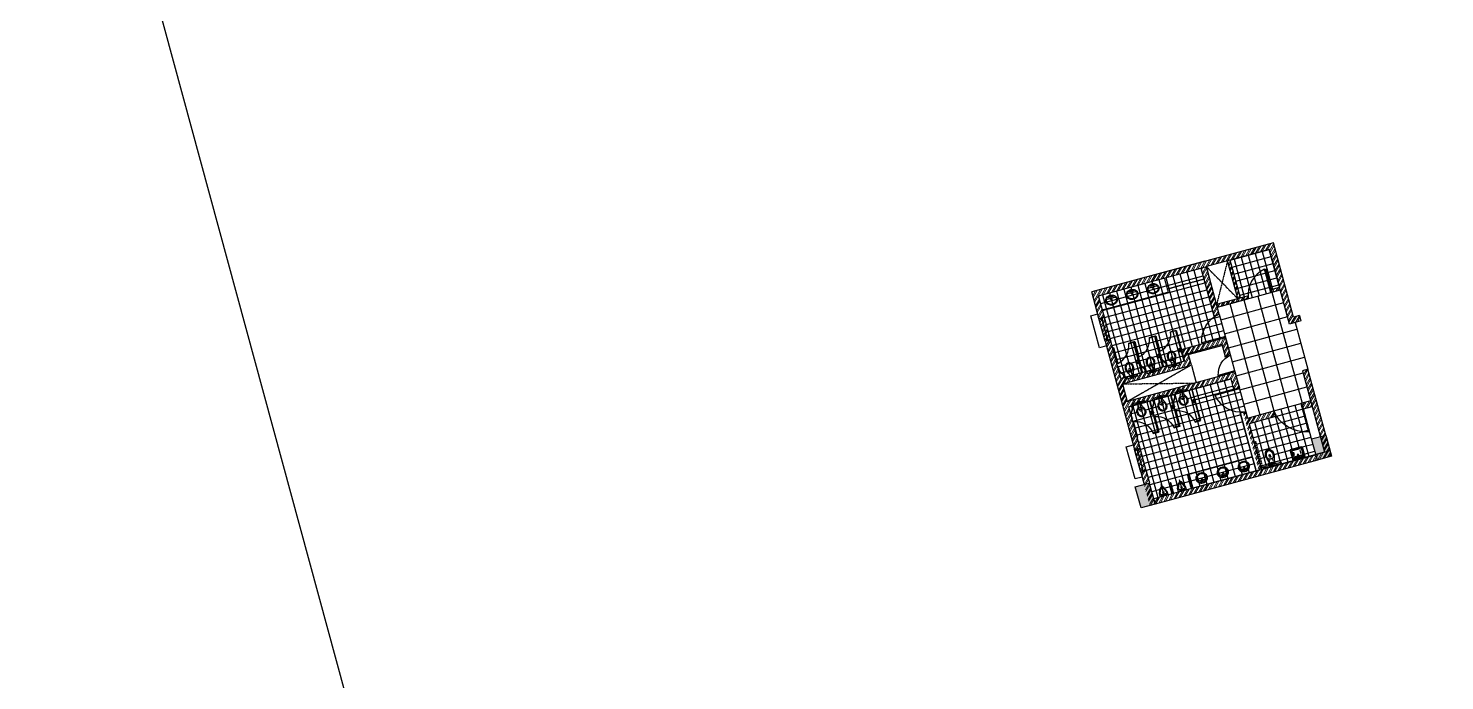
# Model space of a CAD drawing. Header units: millimetres. Extents: x -31731215 to 29997125, y -14487545 to 25622576.
# Drawn here: x 1911002 to 1969364, y -1008337 to -981464 of the extents above; entities that cross this region are included whole.
import ezdxf

# ---------------------------------------------------------------- set-up
doc = ezdxf.new("R2010")
doc.units = ezdxf.units.MM
doc.header["$MEASUREMENT"] = 0
for name, pattern in [('1', [0]), ('CENTER2', [28.575, 19.05, -3.175, 3.175, -3.175]), ('DASHED', [0.75, 0.5, -0.25])]:
    doc.linetypes.add(name, pattern=pattern)
for name, color, linetype in [('A-MAGENTA', 6, 'Continuous'), ('OFFICE$BACK', 8, 'Continuous'), ('OFFICE$FURN', 2, 'Continuous'), ('OFFICE$NOTSOBACK', 6, 'Continuous'), ('OFFICE$STAIRS', 5, 'Continuous'), ('OFFICE$WALLS', 10, 'Continuous'), ('SITE$COLUMNS', 10, 'Continuous')]:
    doc.layers.add(name, color=color, linetype=linetype)
doc.layers.add('HATCH', color=8, linetype='1', lineweight=18)
doc.layers.add('SITE$0', color=7, linetype='Continuous', true_color=0x000000)
pattern_1 = [(60.208688, (6286.48, -21768.59), (-130.17612, 74.526357), []), (60.208688, (6354.72, -21750.04), (-130.17612, 74.526357), [])]

# ---------------------------------------------------------------- blocks, each defined once
blk = doc.blocks.new('column 1000 01')
h = blk.add_hatch(color=256)
h.dxf.hatch_style = 1
h.paths.add_polyline_path([(43238, 30170), (43238, 29570), (44138, 29570), (44138, 30170)])
at = {"layer": 'SITE$0', "color": 0, "linetype": 'ByBlock', "lineweight": -2}
blk.add_lwpolyline([(43238, 30170), (43238, 29570), (44138, 29570), (44138, 30170)], close=True, dxfattribs=at)
blk = doc.blocks.new('door')
blk.add_lwpolyline([(-33242, 86395), (-33205, 86395), (-33204, 85495), (-33241, 85495), (-33242, 86395)])
blk.add_arc((-33407, 86552), 1076, 280.8778, 351.6985)
blk = doc.blocks.new('010 migitorio 011-h')
at = {"ltscale": 0.5}
for p, q in [((19816, 19845), (19816, 19348)), ((19647, 19813), (19806, 19813)), ((19647, 19813), (19647, 19683)), ((19647, 19683), (19738, 19489)), ((19677, 19691), (19765, 19501)), ((19713, 19748), (19922, 19748)), ((19716, 19813), (19716, 19793)), ((19716, 19793), (19786, 19793)), ((19774, 19672), (19858, 19672)), ((19797, 19815), (19791, 19826)), ((19791, 19826), (19842, 19826)), ((19797, 19815), (19835, 19815)), ((19806, 19815), (19806, 19780)), ((19826, 19815), (19826, 19780)), ((19826, 19813), (19987, 19813)), ((19835, 19815), (19842, 19826)), ((19846, 19793), (19916, 19793)), ((19958, 19691), (19869, 19501)), ((19987, 19683), (19896, 19489)), ((19916, 19813), (19916, 19793)), ((19987, 19813), (19987, 19683))]:
    blk.add_line(p, q, dxfattribs=at)
for centre, radius, start, end in [((19713, 19708), 40, 90, 205.12711), ((19811, 19523), 80, 205.12711, 274.72965), ((19811, 19523), 50, 205.12711, 277.58095), ((19816, 19657), 44.4, 20.13106, 159.86894), ((19816, 19780), 32.5, 157.38014, 22.61986), ((19816, 19780), 20.2, 119.73242, 60.26758), ((19816, 19780), 10, 180, 0), ((19824, 19523), 50, 262.41905, 334.87289), ((19824, 19523), 80, 265.27035, 334.87289), ((19922, 19708), 40, 334.87289, 90)]:
    blk.add_arc(centre, radius, start, end, dxfattribs=at)
blk = doc.blocks.new('wc')
at = {"ltscale": 0.5}
for p, q in [((26207849, 18521053), (26207849, 18543553)), ((26240984, 18549070), (26272172, 18568503)), ((26240984, 18514763), (26240984, 18549070)), ((26272172, 18497156), (26240984, 18514763)), ((26257849, 18593553), (26269010, 18593553)), ((26257849, 18471053), (26269010, 18471053)), ((26303360, 18549070), (26272172, 18568503)), ((26272172, 18497156), (26303360, 18514763)), ((26303360, 18514763), (26303360, 18549070)), ((26475214, 18534799), (26488033, 18587170)), ((26485084, 18486005), (26475214, 18534799)), ((26817830, 18587170), (26830649, 18534799)), ((26830649, 18534799), (26817830, 18482429))]:
    blk.add_line(p, q, dxfattribs=at)
blk.add_lwpolyline([(26303360, 18785239), (26240984, 18782562), (26240984, 18281976), (26303360, 18284653)], close=True)
for centre, radius in [((26272843, 18532269), 45112), ((26272843, 18532269), 24159), ((26409986, 18583344), 5475), ((26409986, 18483572), 5475)]:
    blk.add_circle(centre, radius, dxfattribs=at)
for centre, radius, start, end in [((26640617, 18497082), 213977, 109.18214433, 132.51037193), ((26653186, 18460954), 252230, 70.81785567, 109.18214989), ((26652931, 18453406), 222754, 71.76416452, 108.2358528), ((26665755, 18497082), 213977, 49.97395357, 70.81785567), ((26257849, 18543553), 50000, 90, 180), ((26257849, 18521053), 50000, 180, 270), ((26254234, 19101272), 507727, 271.66770551, 298.51707743), ((26254234, 17963541), 507727, 58.73093558, 88.33229449), ((26626566, 18559681), 159516, 207.5079735, 231.50032821), ((26619625, 18518644), 148366, 128.49967179, 152.4920265), ((26640617, 18572516), 213977, 234.30010935, 250.81785567), ((26639789, 18493294), 180757, 108.23583548, 128.49967179), ((26639789, 18576305), 180757, 231.50032821, 251.76416452), ((26643000, 18535995), 94385, 150.45890973, 207.59908954), ((26551278, 18484479), 11211, 321.99476128, 43.96802894), ((26552051, 18589435), 11211, 321.99476128, 43.96802894), ((26568820, 18538777), 52244, 262.73543433, 96.18738377), ((26653186, 18608645), 252230, 250.81785567, 289.18216974), ((26652931, 18616192), 222754, 251.76416452, 288.23581535), ((26666073, 18493294), 180757, 51.50032821, 71.76416452), ((26666073, 18576305), 180757, 288.23583548, 308.49967179), ((26665755, 18572516), 213977, 289.18214433, 310.02604643), ((26686237, 18518644), 148366, 27.5079735, 51.50032821), ((26686237, 18550955), 148366, 308.49967179, 332.4920265), ((26685078, 18520089), 183932, 26.25182431, 49.97395357), ((26685078, 18549509), 183932, 310.02604643, 333.74817569), ((26714904, 18534799), 150676, 333.74817569, 26.25181995)]:
    blk.add_arc(centre, radius, start, end, dxfattribs=at)
blk = doc.blocks.new('tissue')
for p, q in [((26732444, 8055638), (26732444, 7985908)), ((26732444, 7985908), (26743641, 7985908)), ((26743641, 7985908), (26743641, 8026524)), ((26859678, 8026524), (26743641, 8026524)), ((26744150, 7994175), (26765016, 7994175)), ((26765016, 7988065), (26744150, 7988065)), ((26765016, 8017179), (26838303, 8017179)), ((26765016, 8017179), (26765016, 7965780)), ((26838303, 7965780), (26765016, 7965780)), ((26838303, 8017179), (26838303, 7965780)), ((26859169, 7994175), (26838303, 7994175)), ((26838303, 7988065), (26859169, 7988065)), ((26859678, 7985908), (26859678, 8026524)), ((26870874, 7985908), (26859678, 7985908)), ((26870874, 8055638), (26870874, 7985908))]:
    blk.add_line(p, q)
blk = doc.blocks.new('bidet')
for p, q in [((25062016, 7027101), (25065016, 7027101)), ((25062016, 7027101), (25062016, 7003101)), ((25065016, 7030101), (25067266, 7030101)), ((25065016, 7030101), (25065016, 7000101)), ((25067266, 7030101), (25067266, 7000101)), ((25067266, 7029351), (25068766, 7029351)), ((25068766, 7030101), (25073266, 7030101)), ((25068766, 7000101), (25068766, 7030101)), ((25073266, 7000101), (25073266, 7030101)), ((25073266, 7029351), (25074766, 7029351)), ((25074766, 7030101), (25077016, 7030101)), ((25074766, 7030101), (25074766, 7000101)), ((25077016, 7030101), (25077016, 7000101)), ((25077016, 7027101), (25095016, 7027101)), ((25095016, 7027101), (25095016, 7003101)), ((25095016, 7024101), (25101016, 7024101)), ((25095016, 7006101), (25101016, 7006101)), ((25107016, 7031301), (25107016, 6998901)), ((25108816, 7033101), (25110016, 7033101)), ((25062016, 7003101), (25065016, 7003101)), ((25065016, 7000101), (25067266, 7000101)), ((25067266, 7000851), (25068766, 7000851)), ((25068766, 7000101), (25073266, 7000101)), ((25073266, 7000851), (25074766, 7000851)), ((25074766, 7000101), (25077016, 7000101)), ((25077016, 7003101), (25095016, 7003101)), ((25108816, 6997101), (25110016, 6997101))]:
    blk.add_line(p, q)
blk.add_lwpolyline([(24612669, 7143138), (24625258, 7143138), (24625258, 7118034), (24612669, 7118034)], close=True)
for centre, radius, start, end in [((25101016, 7030101), 6000, 270, 0), ((25101016, 7000101), 6000, 14.47751219, 90), ((25108816, 7031301), 1800, 90, 180), ((25108816, 6998901), 1800, 180, 270)]:
    blk.add_arc(centre, radius, start, end)
blk.add_open_spline([(24624837, 7132927), (24635294, 7132810), (24645722, 7132692), (24677625, 7132068), (24698945, 7131277), (24740851, 7127474), (24761433, 7124461), (24796844, 7115922), (24811887, 7111157), (24831646, 7102887), (24836658, 7100609), (24845726, 7096129), (24849794, 7093985), (24856332, 7090308), (24858816, 7088854), (24863789, 7085838), (24866275, 7084278), (24873730, 7079471), (24878698, 7076092), (24892744, 7066244), (24901827, 7059525), (24920116, 7046196), (24929321, 7039586), (24948027, 7027309), (24957529, 7021640), (24973918, 7013667), (24980663, 7010867), (24994468, 7006432), (25001531, 7004797), (25014824, 7003190), (25021004, 7002996), (25028987, 7003559), (25030710, 7003728), (25033763, 7004113), (25035091, 7004310), (25037726, 7004753), (25039035, 7005000), (25042941, 7005802), (25045516, 7006419), (25052911, 7008363), (25057659, 7009825), (25063239, 7011581), (25064169, 7011875), (25065094, 7012167)], degree=3, knots=[0, 0, 0, 0, 30.774057966, 30.774057966, 94.568839857, 94.568839857, 158.363621749, 158.363621749, 207.135062188, 207.135062188, 223.889371783, 223.889371783, 237.689016859, 237.689016859, 246.218207496, 246.218207496, 254.747398133, 254.747398133, 271.805779406, 271.805779406, 302.9547894, 302.9547894, 334.103799395, 334.103799395, 365.252809389, 365.252809389, 386.358730337, 386.358730337, 407.464651286, 407.464651286, 425.187755908, 425.187755908, 430.045537315, 430.045537315, 433.766570349, 433.766570349, 437.487603383, 437.487603383, 444.929669452, 444.929669452, 459.093550357, 459.093550357, 461.939970856, 461.939970856, 461.939970856, 461.939970856])
blk.add_spline([(24624952, 7143138), (24862372, 7098591), (25032481, 7014254), (25062016, 7021903)], degree=3)
blk = doc.blocks.new('wb')
for points in [[(29248728, 19241429, -0.17366097), (29248728, 19428176, -0.092514488), (29293288, 19504508, -0.103142476), (29362153, 19557115, -0.227181945), (29517872, 19557115, -0.103142476), (29586737, 19504508, -0.092514488), (29631297, 19428176, -0.173660802), (29631297, 19241429, -0.092514488), (29586737, 19165097, -0.103142476), (29517872, 19112491, -0.227181773), (29362153, 19112491, -0.103142476), (29293288, 19165097, -0.092514488), (29248728, 19241429, -0.086185492)], [(29263791, 19246824, -0.17366097), (29263791, 19422782, -0.092514488), (29305391, 19494044, -0.103142476), (29369066, 19542685, -0.227181945), (29510959, 19542685, -0.103142476), (29574633, 19494044, -0.092514488), (29616234, 19422782, -0.173660802), (29616234, 19246824, -0.092514488), (29574633, 19175562, -0.103142476), (29510959, 19126921, -0.227181773), (29369066, 19126921, -0.103142476), (29305391, 19175562, -0.092514488), (29263791, 19246824, -0.086185492)]]:
    blk.add_lwpolyline(points, format="xyb")
blk.add_lwpolyline([(29521395, 19493678), (29521395, 19175927, -0.305696328), (29495548, 19137601, -0.210759613), (29375979, 19141350, -0.103142476), (29317495, 19186026, -0.092514488), (29278854, 19252218, -0.17366097), (29278854, 19417387, -0.092514488), (29317495, 19483580, -0.103142476), (29375979, 19528256, -0.2107597), (29495548, 19532004, -0.305696328)], format="xyb", close=True)
for centre, radius in [((29477512, 19334803), 22670), ((29477512, 19334803), 17228), ((29580466, 19436316), 11524), ((29580466, 19385777), 11524), ((29580466, 19335111), 11524), ((29580466, 19283829), 11524), ((29580466, 19233290), 11524)]:
    blk.add_circle(centre, radius)
blk = doc.blocks.new('FLUSH')
for p, q in [((0.149, 0), (0.121, 0)), ((0.121, 0), (0.121, -0.084)), ((0.149, 0), (0.149, -0.084)), ((-0.17, -0.384), (-0.11, -0.205)), ((-0.164, -0.386), (-0.08, -0.137)), ((-0.132, -0.12), (-0.134, -0.122)), ((-0.134, -0.122), (-0.134, -0.137)), ((-0.132, -0.139), (-0.134, -0.137)), ((-0.132, -0.12), (-0.072, -0.122)), ((-0.132, -0.12), (-0.132, -0.139)), ((-0.132, -0.139), (-0.072, -0.137)), ((-0.11, -0.205), (-0.082, -0.138)), ((-0.076, -0.122), (-0.069, -0.104)), ((-0.075, -0.122), (-0.069, -0.104)), ((-0.072, -0.122), (-0.072, -0.137)), ((-0.066, -0.113), (-0.068, -0.116)), ((-0.068, -0.143), (-0.068, -0.116)), ((-0.066, -0.146), (-0.068, -0.143)), ((-0.047, -0.113), (-0.066, -0.113)), ((-0.066, -0.146), (-0.066, -0.113)), ((-0.047, -0.146), (-0.066, -0.146)), ((-0.047, -0.115), (-0.047, -0.107)), ((-0.044, -0.107), (-0.047, -0.107)), ((-0.047, -0.144), (-0.047, -0.152)), ((-0.044, -0.152), (-0.047, -0.152)), ((-0.036, -0.444), (-0.036, -0.504)), ((-0.003, -0.423), (-0.028, -0.432)), ((-0.01, -0.112), (-0.019, -0.13)), ((-0.019, -0.13), (-0.01, -0.147)), ((0.01, -0.112), (-0.01, -0.112)), ((-0.01, -0.147), (0.01, -0.147)), ((0.003, -0.423), (0.028, -0.432)), ((0.019, -0.13), (0.01, -0.112)), ((0.01, -0.147), (0.019, -0.13)), ((0.036, -0.444), (0.036, -0.504)), ((0.053, -0.106), (0.044, -0.106)), ((0.053, -0.153), (0.044, -0.153)), ((0.053, -0.106), (0.053, -0.153)), ((0.053, -0.113), (0.076, -0.113)), ((0.053, -0.146), (0.076, -0.146)), ((0.072, -0.113), (0.069, -0.104)), ((0.072, -0.113), (0.069, -0.104)), ((0.076, -0.105), (0.092, -0.105)), ((0.076, -0.154), (0.076, -0.105)), ((0.076, -0.154), (0.092, -0.154)), ((0.079, -0.13), (0.09, -0.13)), ((0.164, -0.386), (0.085, -0.154)), ((0.11, -0.205), (0.089, -0.154)), ((0.092, -0.154), (0.092, -0.105)), ((0.092, -0.108), (0.108, -0.108)), ((0.092, -0.151), (0.108, -0.151)), ((0.125, -0.107), (0.108, -0.107)), ((0.108, -0.107), (0.108, -0.152)), ((0.125, -0.152), (0.108, -0.152)), ((0.17, -0.384), (0.11, -0.205)), ((0.115, -0.103), (0.115, -0.107)), ((0.156, -0.103), (0.115, -0.103)), ((0.156, -0.105), (0.115, -0.105)), ((0.115, -0.152), (0.115, -0.164)), ((0.156, -0.154), (0.115, -0.154)), ((0.156, -0.164), (0.115, -0.164)), ((0.153, -0.084), (0.118, -0.084)), ((0.118, -0.084), (0.118, -0.103)), ((0.118, -0.164), (0.118, -0.175)), ((0.153, -0.175), (0.118, -0.175)), ((0.135, -0.086), (0.135, -0.101)), ((0.135, -0.166), (0.135, -0.173)), ((0.153, -0.084), (0.153, -0.103)), ((0.153, -0.164), (0.153, -0.175)), ((0.156, -0.103), (0.156, -0.105)), ((0.156, -0.154), (0.156, -0.164))]:
    blk.add_line(p, q)
at = {"extrusion": (0, 0, -1)}
for centre, major_axis, start_param, end_param in [((0.148, -0.501), (0, 0.351), 4.202254, 5.051891), ((0.148, -0.501), (0, 0.345), 4.20209, 5.051891), ((0.288, -0.471), (0, 0.456), 4.421087, 4.726852), ((0.121, -0.501), (0, 0.284), -1.440158, -1.241544), ((0.288, -0.471), (0, 0.448), 4.4213, 4.725796), ((0.121, -0.501), (0, 0.276), -1.438454, -1.243502), ((0.044, -0.503), (0, 0.211), -1.108861, -0.8275), ((0.093, -0.526), (0, 0.246), 4.10649, 4.397651), ((0.044, -0.503), (0, 0.203), -1.106209, -0.830778), ((0.093, -0.526), (0, 0.238), 4.104922, 4.397253), ((-0.005, -0.494), (0, 0.169), -0.664451, -0.307045), ((-0.005, -0.494), (0, 0.161), -0.660345, -0.310765), ((-0.066, -0.127), (0, 0.00815), -0.876897, -0.240302), ((-0.066, -0.132), (0, 0.00815), 3.381895, 4.018489), ((0, -0.13), (0, 0.0757), -1.231295, 1.231295), ((-0.011, -0.615), (0, 0.286), -0.15889, 0.041249), ((-0.011, -0.615), (0, 0.278), -0.156709, 0.041249), ((-0.019, -0.118), (0, 0.0298), -1.419775, -1.179631), ((-0.019, -0.141), (0, 0.0298), 4.321224, 4.561367), ((-0.024, -0.444), (0, 0.013), 4.712389, 5.952888), ((0, -0.498), (0, 0.0383), 1.72434, 4.558845), ((0, -0.433), (0, 0.0108), -0.330297, 0.330297), ((0.011, -0.615), (0, 0.286), -0.041249, 0.15889), ((0.011, -0.615), (0, 0.278), -0.041249, 0.156709), ((0.024, -0.444), (0, 0.013), 0.330297, 1.570796), ((0.021, -0.124), (0, 0.0329), 0.97281, 1.434435), ((0.021, -0.135), (0, 0.0329), 1.707158, 2.168783), ((0.005, -0.494), (0, 0.161), 0.310765, 0.660345), ((0.005, -0.494), (0, 0.169), 0.307045, 0.664451), ((0.107, -0.117), (0, 0.0319), 4.321224, 5.103554), ((0.107, -0.142), (0, 0.0319), 4.321224, 5.103554), ((0.061, -0.117), (0, 0.0319), 1.179631, 1.961962), ((0.061, -0.142), (0, 0.0319), 1.179631, 1.961962), ((-0.093, -0.526), (0, 0.238), 1.885932, 2.178264), ((-0.044, -0.503), (0, 0.203), 0.830778, 1.106209), ((-0.093, -0.526), (0, 0.246), 1.885534, 2.176695), ((0.146, -0.13), (0, 0.0402), 4.127556, 5.297222), ((-0.044, -0.503), (0, 0.211), 0.8275, 1.108861), ((0.126, -0.108), (0, 0.0241), -0.391165, 0.391165), ((0.126, -0.078), (0, 0.0241), 2.750427, 3.532758), ((0.126, -0.188), (0, 0.0241), -0.391165, 0.391165), ((0.126, -0.151), (0, 0.0241), 2.750427, 3.532758), ((-0.288, -0.471), (0, 0.448), 1.55739, 1.861885), ((-0.121, -0.501), (0, 0.276), 1.243502, 1.438454), ((-0.288, -0.471), (0, 0.456), 1.556334, 1.862098), ((0.144, -0.108), (0, 0.0241), -0.391165, 0.391165), ((0.144, -0.078), (0, 0.0241), 2.750427, 3.532758), ((0.144, -0.188), (0, 0.0241), -0.391165, 0.391165), ((0.144, -0.151), (0, 0.0241), 2.750427, 3.532758), ((-0.121, -0.501), (0, 0.284), 1.241544, 1.440158), ((-0.148, -0.501), (0, 0.345), 1.231295, 2.081095), ((-0.148, -0.501), (0, 0.351), 1.231295, 2.080931), ((0.107, -0.13), (0, 0.0562), 1.11205, 2.029543), ((0.038, -0.57), (0, 0.217), 3.788, 4.219611), ((0.038, -0.57), (0, 0.211), 3.790144, 4.219878), ((0.001, -0.605), (0, 0.123), 3.154769, 4.197589), ((0.001, -0.605), (0, 0.115), 3.154769, 4.200787), ((0.014, -0.553), (0, 0.218), 3.206495, 3.648986), ((0.014, -0.553), (0, 0.211), 3.206495, 3.646849), ((-0.001, -0.605), (0, 0.115), 2.082398, 3.128417), ((-0.001, -0.605), (0, 0.123), 2.085597, 3.128417), ((-0.014, -0.553), (0, 0.211), 2.636337, 3.07669), ((-0.014, -0.553), (0, 0.218), 2.634199, 3.07669), ((-0.038, -0.57), (0, 0.211), 2.063308, 2.493041), ((-0.038, -0.57), (0, 0.217), 2.063574, 2.495186)]:
    blk.add_ellipse(centre, major_axis=major_axis, ratio=0.961414, start_param=start_param, end_param=end_param, dxfattribs=at)
for centre, major_axis in [((-0.073, -0.279), (0, 0.00865)), ((0, -0.13), (0, 0.0514)), ((0, -0.13), (0, 0.0325)), ((0, -0.13), (0, 0.0314)), ((0, -0.13), (0, 0.0173)), ((0.073, -0.279), (0, 0.00865))]:
    blk.add_ellipse(centre, major_axis=major_axis, ratio=0.961414, dxfattribs=at)
blk.add_ellipse((0, -0.507), major_axis=(-0.0104, 0), ratio=0.780101, start_param=-1.570796, end_param=4.712389)
blk = doc.blocks.new('disabled')
at = {"linetype": 'ByBlock', "ltscale": 2}
for p, q in [((21685424, 16550158), (21715364, 16550158)), ((21685424, 16515158), (21715364, 16515158)), ((21715364, 16594862), (21715364, 15874862)), ((21765364, 16594862), (21765364, 15874862)), ((21815364, 16694862), (22835364, 16694862)), ((21815364, 16644862), (22835364, 16644862)), ((21873061, 16694862), (21873061, 16724803)), ((21908061, 16694862), (21908061, 16724803)), ((22709812, 16694862), (22709812, 16724803)), ((22734812, 16694862), (22734812, 16724803)), ((21685424, 15960620), (21715364, 15960620)), ((21685424, 15925620), (21715364, 15925620))]:
    blk.add_line(p, q, dxfattribs=at)
blk.add_circle((22835364, 16669862), 25000)
for centre, radius, start, end in [((21815364, 16594862), 100000, 90, 180), ((21815364, 16594862), 50000, 90, 180), ((21740364, 15874862), 25000, 180, 360)]:
    blk.add_arc(centre, radius, start, end, dxfattribs=at)
at = {"xscale": 935000.0000000006, "yscale": 935000.0000000006, "zscale": 1000000, "rotation": 90.00000000001971}
blk.add_blockref('FLUSH', (21685424, 16239803), dxfattribs=at)
blk = doc.blocks.new('disabled sink')
for p, q in [((23281579, 15120725), (23281579, 15262584)), ((23558317, 15120725), (23558317, 15262584)), ((23164948, 15104803), (23184948, 15104803)), ((23164948, 15044803), (23184948, 15044803)), ((23164948, 15009803), (23184948, 15009803)), ((23249948, 14944803), (23249948, 14924803)), ((23282448, 15064803), (23557448, 15064803)), ((23282448, 15044803), (23282448, 14944803)), ((23287448, 14944803), (23287448, 14924803)), ((23419948, 15067303), (23419948, 15142303)), ((23552448, 14944803), (23552448, 14924803)), ((23557448, 15044803), (23557448, 14944803)), ((23589948, 14944803), (23589948, 14924803)), ((23674948, 15104803), (23654948, 15104803)), ((23674948, 15044803), (23654948, 15044803)), ((23674948, 15009803), (23654948, 15009803))]:
    blk.add_line(p, q)
at = {"linetype": 'CENTER2', "ltscale": 0.04}
for p, q in [((23340948, 14984803), (23294948, 14984803)), ((23317948, 14961803), (23317948, 15007803)), ((23391948, 14984803), (23345948, 14984803)), ((23368948, 14961803), (23368948, 15007803)), ((23457448, 15104803), (23382448, 15104803)), ((23442948, 14984803), (23396948, 14984803)), ((23419948, 14961803), (23419948, 15007803)), ((23493948, 14984803), (23447948, 14984803)), ((23470948, 14961803), (23470948, 15007803)), ((23544948, 14984803), (23498948, 14984803)), ((23521948, 14961803), (23521948, 15007803))]:
    blk.add_line(p, q, dxfattribs=at)
for points in [[(23664948, 14924803, 0.414213562), (23674948, 14934803), (23674948, 15379803), (23654948, 15399803), (23184948, 15399803), (23164948, 15379803), (23164948, 14934803, 0.414213562), (23174948, 14924803)], [(23654948, 15134803), (23654948, 14952803, -0.414213562), (23646948, 14944803), (23192948, 14944803, -0.414213562), (23184948, 14952803), (23184948, 15134803)], [(23262448, 15048393), (23262448, 15042303, -0.414213562), (23244948, 15024803), (23188904, 15024803)], [(23215206, 15008803, -1.00000002), (23221206, 15008803), (23221206, 14960803), (23215206, 14960803), (23215206, 15008803, -0.390654535)], [(23231206, 15008803, -1.00000002), (23237206, 15008803), (23237206, 14960803), (23231206, 14960803), (23231206, 15008803, -0.390654535)], [(23650762, 15024803), (23594948, 15024803, -0.414213562), (23577448, 15042303), (23577448, 15048393)]]:
    blk.add_lwpolyline(points, format="xyb")
for points in [[(23192948, 15134803), (23192948, 15368205), (23194546, 15369803), (23645350, 15369803), (23646948, 15368205), (23646948, 15134803)], [(23164948, 15134803), (23184948, 15134803)], [(23654948, 15134803), (23674948, 15134803)]]:
    blk.add_lwpolyline(points)
for points in [[(23614948, 15294803, 0.414213562), (23574948, 15334803), (23264948, 15334803, 0.414213562), (23224948, 15294803), (23224948, 15102303, 0.414213562), (23282448, 15044803), (23557448, 15044803, 0.414213562), (23614948, 15102303)], [(23205206, 14960803, -0.999999847), (23199206, 14960803), (23199206, 15008803, -1.000000173), (23205206, 15008803)], [(23253206, 14960803, -0.999999847), (23247206, 14960803), (23247206, 15008803, -1.000000173), (23253206, 15008803)], [(23269206, 14960803, -0.999999847), (23263206, 14960803), (23263206, 15008803, -1.000000173), (23269206, 15008803)], [(23570690, 14960803, 0.999999846), (23576690, 14960803), (23576690, 15008803, 1.000000173), (23570690, 15008803)], [(23586690, 14960803, 0.999999846), (23592690, 14960803), (23592690, 15008803, 1.000000173), (23586690, 15008803)], [(23602690, 14960803, 0.999999846), (23608690, 14960803), (23608690, 15008803, 1.000000173), (23602690, 15008803)], [(23618690, 14960803, 0.999999846), (23624690, 14960803), (23624690, 15008803, 1.000000173), (23618690, 15008803)], [(23634690, 14960803, 0.999999846), (23640690, 14960803), (23640690, 15008803, 1.000000173), (23634690, 15008803)]]:
    blk.add_lwpolyline(points, format="xyb", close=True)
for centre, radius in [((23317948, 14984803), 17000), ((23368948, 14984803), 17000), ((23419948, 15104803), 32500), ((23419948, 15104803), 22500), ((23419948, 14984803), 17000), ((23470948, 14984803), 17000), ((23521948, 14984803), 17000)]:
    blk.add_circle(centre, radius)

msp = doc.modelspace()

# ---------------------------------------------------------------- hatches: boundary and pattern name
at = {"layer": 'HATCH'}
h = msp.add_hatch(dxfattribs=at)
h.set_pattern_fill('ANSI32', color=256, scale=400)
h.set_pattern_definition(pattern_1)
h.paths.add_polyline_path([(1962920.044, -992559.781), (1962703.384, -991762.819), (1962472.755, -991825.517), (1962749.752, -992844.423), (1962967.49, -993645.354), (1963436.851, -993517.755), (1963376.514, -993295.81), (1963137.782, -993360.711)])
h.paths.add_polyline_path([(1962304.134, -990294.212), (1959484.822, -991060.661), (1959484.845, -991060.745), (1958068.855, -991445.122), (1958129.192, -991667.066), (1959323.215, -991342.943), (1959545.159, -991282.606), (1962133.841, -990578.855), (1962472.755, -991825.517), (1962703.384, -991762.819)])
h.paths.add_polyline_path([(1958068.855, -991445.122), (1954822.307, -992326.413), (1955319.799, -994156.389), (1955540.09, -994096.502), (1955103.474, -992488.412), (1958129.192, -991667.066)])
h.paths.add_polyline_path([(1960720.25, -995604.743), (1960498.285, -995665.006), (1960504.828, -995689.106), (1956283.725, -996835.124), (1956185.471, -996473.225), (1955965.876, -996532.923), (1956198.85, -997389.897), (1956420.795, -997329.559), (1956346.534, -997056.398), (1960564.708, -995909.659), (1960681.408, -996339.373), (1960903.341, -996279.119)])
h.paths.add_polyline_path([(1957376.303, -1000844.309), (1956420.795, -997329.559), (1956198.85, -997389.897), (1957213.854, -1001123.494), (1957435.818, -1001063.228)])
h.paths.add_polyline_path([(1963727.254, -995511.396), (1963505.264, -995571.745), (1964418.206, -998929.919), (1964640.426, -998869.507)])
h.paths.add_polyline_path([(1962324.624, -997227.654), (1961241.103, -997521.813), (1961165.82, -997244.057), (1961054.838, -997274.188), (1961704.389, -999667.234), (1961815.367, -999637.085), (1961303.721, -997752.464), (1962387.322, -997458.284)])
h.paths.add_polyline_path([(1963843.109, -996814.477), (1963482.543, -996912.499), (1963545.241, -997143.129), (1963905.807, -997045.107)])
h.paths.add_polyline_path([(1959545.159, -991282.606), (1959323.215, -991342.943), (1959853.778, -993294.572), (1960075.723, -993234.235)])
h.paths.add_polyline_path([(1960524.611, -991016.336), (1960413.639, -991046.504), (1960835.527, -992598.383), (1960946.5, -992568.215)])
h.paths.add_polyline_path([(1961243.501, -992487.473), (1961050.485, -992539.946), (1959967.048, -992834.485), (1959997.217, -992945.458), (1961080.653, -992650.918), (1961273.669, -992598.445)])
h.paths.add_polyline_path([(1962555.73, -992130.734), (1962208.477, -992225.138), (1962238.646, -992336.11), (1962585.899, -992241.707)])
h.paths.add_polyline_path([(1956026.879, -995889.382), (1955540.09, -994096.502), (1955319.799, -994156.389), (1955965.876, -996532.923), (1956185.471, -996473.225), (1956087.216, -996111.327), (1958929.707, -995338.576), (1958798.539, -994856.088), (1960176.451, -994481.493), (1960314.877, -994989.461), (1960536.513, -994929.207), (1960338.059, -994199.211), (1960116.114, -994259.549), (1958516.419, -994694.437), (1958647.425, -995176.969)])
h = msp.add_hatch(dxfattribs=at)
h.set_pattern_fill('ANSI32', color=256, scale=400)
h.set_pattern_definition(pattern_1)
h.paths.add_polyline_path([(1964637.252, -998857.837), (1964415.034, -998918.249), (1964418.223, -998929.981), (1957403.316, -1000835.684), (1957463.157, -1001055.805), (1964700.592, -999090.763)])

# ---------------------------------------------------------------- linework, layer by layer
msp.add_lwpolyline([(1911002.057, -960779.517), (1994061.174, -938199.33), (2027725.803, -1062031.535), (1944666.686, -1084611.722)], close=True)
at = {"layer": 'A-MAGENTA', "elevation": 0}
for points in [[(1960524.301, -991015.197), (1962133.532, -990577.717)], [(1960603.002, -991304.69), (1962212.232, -990867.21)], [(1960686.067, -990971.22), (1961107.956, -992523.099)], [(1960975.56, -990892.519), (1961427.617, -992555.371)], [(1961265.053, -990813.819), (1961717.11, -992476.67)], [(1961554.546, -990735.118), (1962006.603, -992397.969)], [(1961844.039, -990656.417), (1962265.928, -992208.296)], [(1962133.532, -990577.717), (1962555.421, -992129.596)], [(1958743.285, -991499.145), (1959526.334, -994375.711)], [(1959032.808, -991420.553), (1959815.808, -994296.939)], [(1959322.332, -991341.967), (1960105.281, -994218.167)], [(1960681.703, -991594.183), (1962290.933, -991156.703)], [(1960760.403, -991883.676), (1962369.634, -991446.196)], [(1955189.413, -992798.492), (1959406.943, -991653.631)], [(1955268.005, -993088.015), (1959485.535, -991943.153)], [(1956427.105, -992127.883), (1957352.605, -995527.752)], [(1956716.628, -992049.291), (1957294.422, -994171.847)], [(1957006.15, -991970.699), (1957931.591, -995370.35)], [(1957295.673, -991892.107), (1958221.084, -995291.65)], [(1957585.195, -991813.514), (1958162.822, -993935.454)], [(1957874.718, -991734.922), (1958668.885, -994652.332)], [(1958164.24, -991656.33), (1958958.351, -994573.534)], [(1958453.763, -991577.738), (1959247.818, -994494.737)], [(1960839.104, -992173.169), (1962448.334, -991735.689)], [(1960917.805, -992462.662), (1962527.035, -992025.182)], [(1955269.015, -992442.253), (1956194.633, -995842.554)], [(1955346.597, -993377.538), (1959564.127, -992232.676)], [(1955425.188, -993667.06), (1959642.719, -992522.198)], [(1955558.538, -992363.66), (1956484.126, -995763.854)], [(1955848.06, -992285.068), (1956426.022, -994408.239)], [(1956137.583, -992206.476), (1957063.112, -995606.452)], [(1959996.907, -992944.319), (1962598.904, -992236.948)], [(1961085.396, -992648.406), (1962328.018, -997225.541)], [(1961664.382, -992491.005), (1962907.058, -997068.341)], [(1962243.368, -992333.603), (1963486.099, -996911.14)], [(1955503.78, -993956.583), (1959721.31, -992811.721)], [(1955582.372, -994246.105), (1959799.902, -993101.244)], [(1960076.477, -993232.838), (1961240.582, -997520.762)], [(1960138.984, -993467.772), (1962740.981, -992760.402)], [(1960506.41, -992805.807), (1961748.977, -997382.742)], [(1955660.964, -994535.628), (1960102.82, -993329.872)], [(1958358.867, -994114.13), (1960181.421, -993619.392)], [(1960296.386, -994046.758), (1962898.382, -993339.388)], [(1960453.787, -994625.744), (1963278.863, -993857.728)], [(1963201.861, -993580.416), (1963728.516, -995509.83)], [(1956432.584, -994432.344), (1956773.619, -995685.153)], [(1956648.375, -994578.449), (1957466.172, -994356.455)], [(1957300.984, -994195.951), (1957642.098, -995449.051)], [(1957516.943, -994342.673), (1958334.74, -994120.68)], [(1957595.572, -994632.186), (1958413.344, -994410.199)], [(1958169.384, -993959.558), (1958510.577, -995212.949)], [(1958437.47, -994403.65), (1960260.021, -993908.913)], [(1958515.91, -994693.204), (1960114.27, -994259.334)], [(1960611.188, -995204.73), (1963436.063, -994436.769)], [(1955739.556, -994825.151), (1955740.78, -994824.818)], [(1955768.429, -994817.313), (1956597.604, -994592.231)], [(1955846.619, -995106.944), (1956676.208, -994881.75)], [(1956727.005, -994867.961), (1957544.776, -994645.974)], [(1957302.339, -995022.641), (1957536.822, -994958.99)], [(1957647.506, -994928.945), (1957962.98, -994843.308)], [(1957789.389, -995177.512), (1958287.989, -995042.165)], [(1958170.947, -994786.855), (1958405.39, -994723.215)], [(1958287.989, -995042.165), (1960186.842, -994526.716)], [(1960768.59, -995783.717), (1963593.264, -995015.81)], [(1955818.147, -995114.673), (1955818.945, -995114.457)], [(1955896.739, -995404.196), (1956226.081, -995314.795)], [(1956040.347, -995652.295), (1956551.227, -995513.615)], [(1956434.539, -995258.208), (1956668.254, -995194.766)], [(1956551.227, -995513.615), (1956827.404, -995438.646)], [(1956778.939, -995164.72), (1957094.452, -995079.073)], [(1956851.531, -995432.096), (1956908.784, -995416.555)], [(1956920.796, -995413.294), (1957419.439, -995277.936)], [(1957419.439, -995277.936), (1957695.971, -995202.87)], [(1957720.098, -995196.321), (1957777.377, -995180.773)], [(1955969.312, -995671.577), (1956028.331, -995655.556)], [(1960564.432, -995908.647), (1956346.653, -997054.596)], [(1960646.303, -996210.11), (1959045.967, -996644.913)], [(1959406.382, -996223.283), (1960435.279, -1000010.784)], [(1959695.887, -996144.626), (1960724.786, -999932.135)], [(1959985.391, -996065.969), (1961014.293, -999853.486)], [(1960274.896, -995987.312), (1961303.8, -999774.837)], [(1960868.376, -996149.774), (1960868.335, -996149.785)], [(1960925.991, -996362.703), (1963527.987, -995655.332)], [(1961083.392, -996941.689), (1963685.389, -996234.318)], [(1957379.944, -996774.236), (1958364.796, -1000399.603)], [(1957669.352, -996695.225), (1958644.633, -1000285.356)], [(1957958.93, -996616.835), (1958299.581, -997870.816)], [(1958425.45, -996813.111), (1958204.507, -996873.14)], [(1958248.423, -996538.134), (1959277.251, -1000325.379)], [(1958537.867, -996459.254), (1959566.758, -1000246.73)], [(1959021.742, -996651.102), (1958768.069, -996720.024)], [(1958827.409, -996380.733), (1959168.139, -997635.005)], [(1959116.877, -996301.94), (1960145.772, -1000089.433)], [(1960950.194, -996451.131), (1959127.785, -996946.27)], [(1961028.794, -996740.651), (1959206.389, -997235.789)], [(1960692.022, -996378.443), (1961436.173, -999117.757)], [(1956445.137, -997351.152), (1956428.459, -997355.684)], [(1956688.901, -997284.923), (1956455.407, -997348.362)], [(1956511.464, -997010.338), (1957540.201, -1000797.246)], [(1960964.372, -997379.905), (1956746.404, -998525.906)], [(1956800.838, -996931.197), (1957729.434, -1000349.477)], [(1957284.713, -997123.044), (1957031.524, -997191.834)], [(1957090.451, -996852.936), (1957431.023, -998106.627)], [(1957325.676, -997111.914), (1957308.839, -997116.489)], [(1957556.922, -997049.086), (1957335.945, -997109.124)], [(1959103.659, -996952.825), (1957390.756, -997418.212)], [(1958153.228, -996887.073), (1957899.567, -996955.991)], [(1958194.237, -996875.931), (1958177.353, -996880.518)], [(1959182.263, -997242.344), (1958364.532, -997464.518)], [(1961107.394, -997030.171), (1959284.992, -997525.309)], [(1962327.901, -997225.111), (1962902.576, -999340.494)], [(1962328.018, -997225.541), (1963486.099, -996911.14)], [(1962387.013, -997457.145), (1963496.798, -997155.389)], [(1962617.394, -997146.41), (1963067.493, -998803.229)], [(1962906.887, -997067.709), (1963356.986, -998724.528)], [(1963196.38, -996989.009), (1963771.097, -999104.547)], [(1957366.63, -997424.767), (1956510.433, -997657.391)], [(1957445.234, -997714.286), (1956615.865, -997939.621)], [(1961042.958, -997669.429), (1956825.061, -998815.411)], [(1961121.544, -997958.953), (1956903.718, -999104.915)], [(1958313.748, -997478.315), (1957496.017, -997700.489)], [(1958392.352, -997767.834), (1957574.595, -997990.015)], [(1958306.13, -997894.924), (1958987.744, -1000404.028)], [(1959260.867, -997531.863), (1958443.11, -997754.044)], [(1959174.688, -997659.112), (1959856.265, -1000168.081)], [(1961382.215, -998041.11), (1963575.57, -997444.863)], [(1961460.912, -998330.604), (1963654.342, -997734.337)], [(1961522.174, -997692.203), (1962013.113, -999499.355)], [(1961811.681, -997613.554), (1962150.033, -998859.033)], [(1962101.188, -997534.905), (1962613.068, -999419.143)], [(1957523.838, -998003.805), (1956694.882, -998229.028)], [(1961200.13, -998248.478), (1956982.375, -999394.42)], [(1961278.717, -998538.002), (1957061.032, -999683.925)], [(1957437.572, -998130.735), (1958119.216, -1000639.953)], [(1961616.145, -998599.293), (1963733.114, -998023.81)], [(1961694.846, -998888.786), (1963859.814, -998300.255)], [(1961357.328, -998827.519), (1957139.69, -999973.43)], [(1961435.975, -999117.027), (1957218.347, -1000262.935)], [(1961539.608, -998620.099), (1961567.896, -998612.409)], [(1961618.305, -998909.593), (1961646.597, -998901.902)], [(1961773.546, -999178.279), (1961993.864, -999118.387)], [(1962323.093, -999339.776), (1963080.704, -999133.825)], [(1962334.977, -999025.658), (1963002.004, -998844.332)], [(1963494.144, -998710.547), (1963938.525, -998589.674)], [(1963572.844, -999000.04), (1964017.297, -998879.276)], [(1961514.476, -999406.574), (1958389.998, -1000255.479)], [(1961697.002, -999199.087), (1961725.297, -999191.395)], [(1961775.699, -999488.581), (1961803.998, -999480.888)], [(1961852.247, -999467.772), (1962139.556, -999389.669)], [(1962097.073, -999528.371), (1962104.906, -999557.205)], [(1962334.117, -999256.607), (1962373.458, -999401.419)], [(1962386.566, -999449.671), (1962394.413, -999478.556)], [(1958389.998, -1000255.479), (1957636.696, -1000460.147)], [(1957636.696, -1000460.147), (1957297.004, -1000552.44)]]:
    msp.add_lwpolyline(points, dxfattribs=at)
at = {"layer": 'OFFICE$BACK', "linetype": 'DASHED', "lineweight": -2, "ltscale": 0.4}
for p, q in [((1957978.999, -992327.653, 0), (1957822.192, -991748.505, 0)), ((1955260.442, -993066.293, 0), (1957978.064, -992328.466, 0)), ((1955260.868, -993063.601, 0), (1957978.999, -992327.653, 0)), ((1956283.416, -996833.987, 0), (1958867.444, -995355.28, 0)), ((1956086.907, -996110.188, 0), (1959063.892, -996078.852, 0)), ((1958051.16, -1000181.879, 0), (1958171.686, -1000625.809, 0)), ((1958200.968, -1000617.867, 0), (1958080.442, -1000173.938, 0)), ((1958924.773, -1000421.353, 0), (1958767.569, -999842.325, 0)), ((1958953.725, -1000413.493, 0), (1958796.516, -999834.449, 0))]:
    msp.add_line(p, q, dxfattribs=at)
msp.add_lwpolyline([(1960835.218, -992597.245), (1959544.85, -991281.468)], dxfattribs=at)
at = {"layer": 'OFFICE$BACK', "linetype": 'DASHED', "lineweight": -2, "ltscale": 0.4, "elevation": 0}
for points in [[(1960413.329, -991045.366), (1959966.739, -992833.347)], [(1957943.048, -992195.408), (1959444.031, -991787.355)], [(1960681.099, -996338.234), (1959080.673, -996772.745)], [(1958767.569, -999842.325), (1961435.927, -999117.441), (1961593.024, -999695.706)], [(1958051.161, -1000181.882), (1958080.441, -1000173.933)]]:
    msp.add_lwpolyline(points, dxfattribs=at)
at = {"layer": 'OFFICE$NOTSOBACK', "linetype": 'ByBlock', "lineweight": -2, "elevation": 0}
msp.add_lwpolyline([(1963881.329, -998379.396), (1963544.931, -997141.991)], dxfattribs=at)
at = {"layer": 'OFFICE$STAIRS', "linetype": 'ByBlock', "lineweight": -2, "elevation": 0}
for points in [[(1955425.717, -994545.883), (1955136.224, -994624.584), (1954777.415, -993304.74), (1955066.85, -993226.055)], [(1955373.239, -994352.891), (1955119.328, -993419.047)], [(1955595.183, -994292.554), (1955341.271, -993358.701)], [(1958929.397, -995337.438), (1959126.098, -996061.94)], [(1956894.129, -999947.301), (1956604.636, -1000026.002), (1956245.827, -998706.157), (1956535.262, -998627.473)], [(1956841.651, -999754.309), (1956587.741, -998820.465)], [(1957063.596, -999693.972), (1956809.683, -998760.119)]]:
    msp.add_lwpolyline(points, dxfattribs=at)
at = {"layer": 'OFFICE$WALLS'}
for p, q in [((1962304.134, -990294.212, 0), (1954821.998, -992325.274, 0)), ((1962133.532, -990577.717, 0), (1959544.85, -991281.468, 0)), ((1962749.442, -992843.285, 0), (1962133.532, -990577.717, 0)), ((1959486.225, -991057.13, 0), (1954823.688, -992322.799, 0)), ((1960075.414, -993233.096, 0), (1959544.85, -991281.468, 0)), ((1963436.541, -993516.617, 0), (1962967.18, -993644.216, 0)), ((1955373.239, -994352.891, 0), (1956587.758, -998820.46, 0)), ((1960468.753, -994679.958, 0), (1960337.749, -994198.073, 0)), ((1963726.945, -995510.257, 0), (1963504.954, -995570.607, 0))]:
    msp.add_line(p, q, dxfattribs=at)
at = {"layer": 'OFFICE$WALLS', "linetype": 'ByBlock', "lineweight": -2}
for p, q in [((1955103.164, -992487.274, 0), (1959322.905, -991341.805, 0)), ((1959322.905, -991341.805, 0), (1959853.469, -993293.433, 0)), ((1958069.765, -993960.962, 0), (1958298.891, -993898.155, 0)), ((1958300.423, -993898.867, 0), (1958647.59, -995177.577, 0)), ((1956026.57, -995888.244, 0), (1955595.183, -994292.554, 0)), ((1956344.981, -994430.454, 0), (1956562.091, -994370.941, 0)), ((1956351.547, -994454.576, 0), (1956344.981, -994430.454, 0)), ((1956544.535, -994401.629, 0), (1956351.547, -994454.576, 0)), ((1956886.347, -995655.75, 0), (1956545.731, -994401.166, 0)), ((1956563.307, -994370.489, 0), (1956910.474, -995649.2, 0)), ((1957207.893, -994221.491, 0), (1957201.215, -994196.96, 0)), ((1957201.365, -994197.355, 0), (1957430.491, -994134.548, 0)), ((1957412.935, -994165.236, 0), (1957207.893, -994221.491, 0)), ((1957754.905, -995419.939, 0), (1957414.289, -994165.355, 0)), ((1957431.865, -994134.678, 0), (1957779.032, -995413.388, 0)), ((1958076.293, -993985.098, 0), (1958069.615, -993960.568, 0)), ((1958281.335, -993928.844, 0), (1958076.293, -993985.098, 0)), ((1958623.463, -995184.128, 0), (1958282.847, -993929.544, 0)), ((1960309.596, -994989.673, 0), (1960536.286, -994928.046, 0)), ((1960536.286, -994928.046, 0), (1960468.753, -994679.958, 0)), ((1958647.115, -995175.83, 0), (1956026.57, -995888.244, 0)), ((1960719.941, -995603.604, 0), (1960497.976, -995663.867, 0)), ((1960719.941, -995603.604, 0), (1960786.698, -995849.49, 0)), ((1963504.954, -995570.607, 0), (1964417.897, -998928.781, 0)), ((1964463.965, -998220.585, 0), (1963726.945, -995510.257, 0)), ((1956086.907, -996110.188, 0), (1956283.416, -996833.987, 0)), ((1960504.519, -995687.967, 0), (1956288.153, -996832.699, 0)), ((1960497.976, -995663.867, 0), (1960504.519, -995687.967, 0)), ((1957574.203, -998093.899, 0), (1957227.036, -996815.189, 0)), ((1958071.468, -996585.928, 0), (1958412.084, -997840.512, 0)), ((1958442.761, -997858.088, 0), (1958095.594, -996579.378, 0)), ((1958940.026, -996350.117, 0), (1959280.642, -997604.701, 0)), ((1959311.319, -997622.277, 0), (1958964.153, -996343.566, 0)), ((1963842.799, -996813.339, 0), (1963482.234, -996911.361, 0)), ((1956809.701, -998760.114, 0), (1956346.224, -997055.259, 0)), ((1957202.91, -996821.739, 0), (1957543.526, -998076.323, 0)), ((1963544.932, -997141.99), (1963905.497, -997043.968)), ((1958412.084, -997840.512, 0), (1958206.782, -997895.812, 0)), ((1958206.782, -997895.812, 0), (1958213.443, -997920.347, 0)), ((1958213.373, -997919.931, 0), (1958442.761, -997858.088, 0)), ((1959280.642, -997604.701, 0), (1959075.34, -997660.001, 0)), ((1959075.34, -997660.001, 0), (1959082.001, -997684.536, 0)), ((1959081.931, -997684.12, 0), (1959311.319, -997622.277, 0)), ((1957543.526, -998076.323, 0), (1957350.294, -998128.372, 0)), ((1957350.294, -998128.372, 0), (1957356.844, -998152.499, 0)), ((1957356.844, -998152.499, 0), (1957574.203, -998093.899, 0)), ((1964636.23, -998869.538, 0), (1961815.059, -999635.954, 0)), ((1964417.897, -998928.781, 0), (1962157.022, -999542.992, 0)), ((1961704.081, -999666.103, 0), (1957375.661, -1000841.945, 0))]:
    msp.add_line(p, q, dxfattribs=at)
at = {"layer": 'OFFICE$WALLS', "elevation": 0}
for points in [[(1963376.204, -993294.672), (1963137.473, -993359.573), (1962304.134, -990294.212)], [(1959322.905, -991341.805), (1959544.85, -991281.468)], [(1962208.168, -992223.999), (1962555.421, -992129.596)], [(1959966.739, -992833.347), (1961050.175, -992538.807)], [(1959996.907, -992944.319), (1961080.344, -992649.779)], [(1961050.175, -992538.807), (1961243.191, -992486.334), (1961273.36, -992597.307), (1961080.344, -992649.779)], [(1962208.168, -992223.999), (1962238.336, -992334.971)], [(1962238.336, -992334.971), (1962585.589, -992240.568)], [(1959853.469, -993293.433), (1960075.414, -993233.096)], [(1962967.18, -993644.216), (1962749.442, -992843.285)], [(1963376.204, -993294.672), (1963436.541, -993516.617)], [(1956086.907, -996110.188), (1958929.397, -995337.438), (1958798.229, -994854.949), (1960176.142, -994480.355)], [(1958647.115, -995175.83), (1958515.948, -994693.342), (1960115.804, -994258.41)], [(1960115.804, -994258.41), (1960337.749, -994198.073)], [(1960176.142, -994480.355), (1960314.567, -994988.322)]]:
    msp.add_lwpolyline(points, dxfattribs=at)
at = {"layer": 'OFFICE$WALLS'}
for points in [[(1960835.218, -992597.245), (1960413.329, -991045.366)], [(1960946.19, -992567.076), (1960524.301, -991015.197)]]:
    msp.add_lwpolyline(points, dxfattribs=at)
at = {"layer": 'OFFICE$WALLS', "linetype": 'ByBlock', "lineweight": -2, "elevation": 0}
for points in [[(1955119.317, -993419.05), (1954821.998, -992325.274)], [(1955341.271, -993358.701), (1955103.164, -992487.274)], [(1955119.317, -993419.05), (1955341.289, -993358.697)], [(1955470.486, -994272.42), (1955243.963, -993439.179)], [(1955373.221, -994352.896), (1955595.194, -994292.551)], [(1956346.224, -997055.259), (1960564.398, -995908.52)], [(1960786.343, -995848.183), (1960903.175, -996277.941), (1960681.099, -996338.234), (1960564.398, -995908.52)], [(1961593.109, -999696.272), (1960943.556, -997303.218), (1961165.511, -997242.918), (1961240.793, -997520.675), (1962324.314, -997226.515), (1962387.013, -997457.145), (1961303.412, -997751.326), (1961815.059, -999635.954)], [(1956587.73, -998820.468), (1956809.701, -998760.114)], [(1956938.898, -999673.838), (1956712.376, -998840.597)], [(1958973.745, -1000407.831), (1964057.469, -999026.763)], [(1956841.633, -999754.314), (1957063.607, -999693.969)], [(1957063.607, -999693.969), (1957199.514, -1000193.578)], [(1964117.548, -999247.843), (1957430.923, -1001066.619)], [(1956841.651, -999754.309), (1956977.567, -1000253.953)]]:
    msp.add_lwpolyline(points, dxfattribs=at)
for points in [[(1955205.031, -993449.764), (1955282.896, -993428.595), (1955269.221, -993378.293), (1955191.356, -993399.461)], [(1955431.553, -994283.005), (1955509.418, -994261.836), (1955523.093, -994312.138), (1955445.228, -994333.307)], [(1956673.443, -998851.181), (1956751.308, -998830.013), (1956737.633, -998779.711), (1956659.768, -998800.879)], [(1956899.965, -999684.422), (1956977.831, -999663.254), (1956991.506, -999713.556), (1956913.64, -999734.724)]]:
    msp.add_lwpolyline(points, close=True, dxfattribs=at)
at = {"layer": 'OFFICE$WALLS', "linetype": 'ByBlock', "lineweight": -2}
msp.add_lwpolyline([(1963544.932, -997141.99), (1963482.234, -996911.361)], dxfattribs=at)

# ---------------------------------------------------------------- block references
at = {"layer": 'OFFICE$BACK', "linetype": 'DASHED', "lineweight": -2, "ltscale": 0.4}
for name, p, xscale, yscale, zscale, rotation in [('wb', (1983736.125, -1015527.802, 0), 0.0009999999999999996, 0.0009999999999999996, 0.0009999999999999996, 105.2086876161717), ('wb', (1982017.582, -1015995, 0), 0.0009999999999999996, 0.0009999999999999996, 0.0009999999999999996, 105.2086876161717), ('wb', (1982867.646, -1015763.904, 0), 0.0009999999999999996, 0.0009999999999999996, 0.0009999999999999996, 105.2086876161717), ('wc', (1982106.453, -1016088.148, 0), 0.000999999999999999, 0.000999999999999999, 0.000999999999999999, 105.1703172891036), ('tissue', (1942839.358, -971192.21, 0), 0.0009999999999999994, 0.0009999999999999994, 0.0009999999999999994, 285.1703172891033), ('bidet', (1958102.15, -969308.836, 0), -0.0009999999999999994, 0.0009999999999999992, 0.0009999999999999998, 105.1703172891035), ('wc', (1982975.011, -1015852.337, 0), 0.000999999999999999, 0.000999999999999999, 0.000999999999999999, 105.1703172891036), ('tissue', (1943707.916, -970956.399, 0), 0.0009999999999999994, 0.0009999999999999994, 0.0009999999999999994, 285.1703172891033), ('bidet', (1956352.891, -969783.439, 0), -0.0009999999999999994, 0.0009999999999999992, 0.0009999999999999998, 105.1703172891035), ('wc', (1981238.299, -1016323.538, 0), 0.000999999999999999, 0.000999999999999999, 0.000999999999999999, 105.1703172891036), ('tissue', (1941970.721, -971427.73, 0), 0.0009999999999999994, 0.0009999999999999994, 0.0009999999999999994, 285.1703172891033), ('bidet', (1957233.592, -969544.648, 0), -0.0009999999999999994, 0.0009999999999999992, 0.0009999999999999998, 105.1703172891035), ('wc', (1967759.25, -966676.446, 0), -0.0009999999999999992, 0.0009999999999999992, 0.0009999999999999994, 105.2086876161716), ('bidet', (1970707.324, -1019172.154, 0), 0.0009999999999999996, 0.0009999999999999996, 0.0009999999999999996, 105.2086876161717), ('wc', (1968627.246, -966440.475, 0), -0.0009999999999999992, 0.0009999999999999992, 0.0009999999999999994, 105.2086876161716), ('bidet', (1971575.882, -1018936.343, 0), 0.0009999999999999996, 0.0009999999999999996, 0.0009999999999999996, 105.2086876161717), ('wc', (1969495.804, -966204.664, 0), -0.0009999999999999992, 0.0009999999999999992, 0.0009999999999999994, 105.2086876161716), ('tissue', (1958324.788, -1024794.411, 0), -0.000999999999999999, 0.0009999999999999996, 0.0009999999999999996, 285.2086876161716), ('bidet', (1969826.782, -1019411.535, 0), 0.0009999999999999996, 0.0009999999999999996, 0.0009999999999999996, 105.2086876161717), ('tissue', (1956587.751, -1025266.324, 0), -0.000999999999999999, 0.0009999999999999996, 0.0009999999999999996, 285.2086876161716), ('tissue', (1957456.23, -1025030.222, 0), -0.000999999999999999, 0.0009999999999999996, 0.0009999999999999996, 285.2086876161716), ('disabled', (1983643.052, -1016174.461, 0), 0.0009999999999999996, 0.0009999999999999996, 0.0009999999999999996, 105.2086876160422), ('disabled sink', (1989881.801, -1007472.333, 0), -0.0009999999999999998, 0.0009999999999999998, 0.001000000000000001, 15.20868761604214), ('wb', (1970286.009, -966507.939, 0), -0.0009999999999999992, 0.0009999999999999992, 0.0009999999999999994, 105.2086876161716), ('wb', (1971154.541, -966272.033, 0), -0.0009999999999999992, 0.0009999999999999992, 0.0009999999999999994, 105.2086876161716), ('wb', (1972023.02, -966035.931, 0), -0.0009999999999999992, 0.0009999999999999992, 0.0009999999999999994, 105.2086876161716)]:
    msp.add_blockref(name, p, dxfattribs=dict(at, xscale=xscale, yscale=yscale, zscale=zscale, rotation=rotation))
at = {"layer": 'OFFICE$BACK', "linetype": 'DASHED', "lineweight": -2, "ltscale": 0.4, "rotation": 195.2086876161581}
for p in [(1971730.807, -976393.437, 0), (1972483.996, -976189.414, 0)]:
    msp.add_blockref('010 migitorio 011-h', p, dxfattribs=at)
at = {"layer": 'OFFICE$FURN'}
for p, xscale, yscale, zscale, rotation in [((1901539.231, -909301.983, 0), 1.111091560712858, 1.111091560712858, 1.111091560712858, 195.1224006164915), ((1857999.615, -983892.717, 0), -1.111111111114054, 1.111111111114054, 1.111111111114055, 285.2949746155955), ((1997321.457, -1051753.35, 0), 0.7637577220066989, 0.7637577220066989, 0.7637577220066989, 15.03555213720322), ((1996769.947, -1049370.947, 0), 0.7359790668188788, 0.7359790668188788, 0.7359790668188788, 15.12240061855941), ((1997638.505, -1049135.136, 0), 0.7359790668188788, 0.7359790668188788, 0.7359790668188788, 15.12240061855941), ((1889083.675, -988389.658, 0), -0.7777778213826292, 0.7777778213826293, 0.7777778213826299, 285.2949746159154), ((1877813.553, -1056993.076, 0), 1.111111111114054, 1.111111111114054, 1.111111111114054, 285.1224006167307), ((1964445.729, -930311.848, 0), -0.7359790668188789, 0.7359790668188788, 0.7359790668188788, 195.2566042867036), ((1965314.287, -930076.037, 0), -0.7359790668188789, 0.7359790668188788, 0.7359790668188788, 195.2566042867036), ((1951115.547, -1119716.322, 0), -1.333333333336536, 1.333333333336536, 1.333333333336537, 15.2949746157794), ((1963716.692, -927977.644, 0), -0.7637577220066993, 0.7637577220066989, 0.763757722006699, 195.3434527680597)]:
    msp.add_blockref('door', p, dxfattribs=dict(at, xscale=xscale, yscale=yscale, zscale=zscale, rotation=rotation))
at = {"layer": 'SITE$COLUMNS', "xscale": -1, "rotation": 285.216437678777}
for p in [(1946932.74, -1048731.086, 0), (1939666.321, -1050704.296, 0)]:
    msp.add_blockref('column 1000 01', p, dxfattribs=at)

doc.saveas('drawing.dxf')
